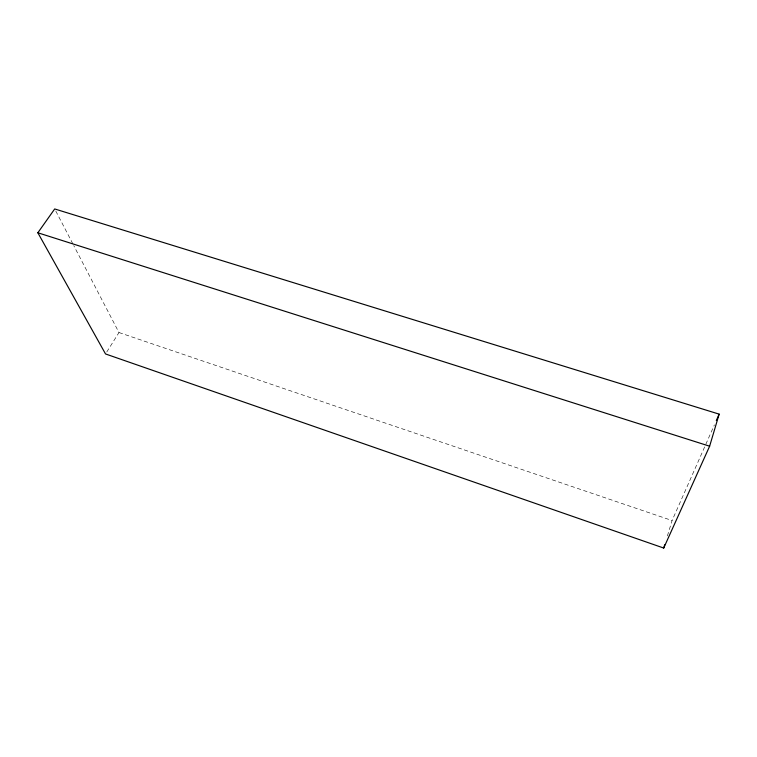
<?xml version="1.0" encoding="UTF-8"?>
<svg xmlns="http://www.w3.org/2000/svg" width="757" height="757" viewBox="0 0 757 757"><rect width="100%" height="100%" fill="white"/><g stroke="black" fill="none" stroke-linecap="round" stroke-linejoin="round"><path stroke-width="0.57" stroke-dasharray="3.79 2.84" d="M667.39 535.947L672.084 520.542L714.4 424.876M106.756 352.005L118.972 332.531L73.76 245.609M118.972 332.531L672.084 520.542M55.791 211.052L73.221 244.558"/><path stroke-width="1.14" d="M709.631 446.204L719.15 414.136L54.703 208.951L37.85 232.768L105.535 353.954L663.709 548.049L709.631 446.204L37.85 232.768M663.709 548.049L664.712 544.747M716.302 420.58L719.15 414.136"/></g></svg>
